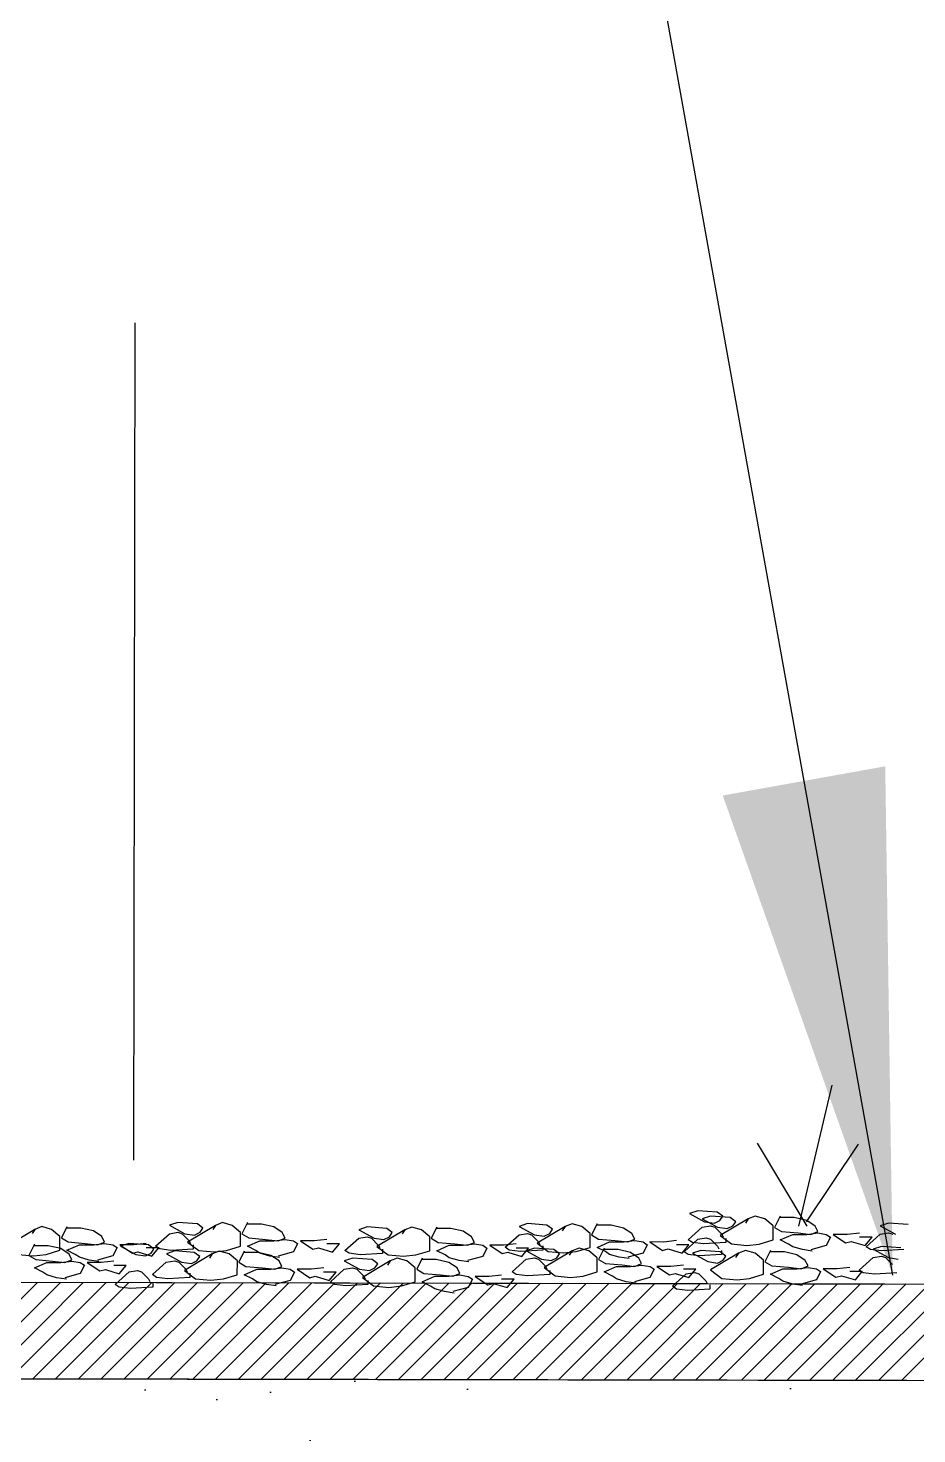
# Model space of a CAD drawing. Header units: feet. Extents: x 0 to 10.5, y 0 to 7.5.
# Drawn here: x 6.6575 to 6.923, y 3.8247 to 4.2445 of the extents above; entities that cross this region are included whole.
import ezdxf

# ---------------------------------------------------------------- set-up
doc = ezdxf.new("R2010")
doc.units = ezdxf.units.FT
doc.header["$MEASUREMENT"] = 0
doc.linetypes.add('HIDDEN', pattern=[0.375, 0.25, -0.125])
doc.layers.add('MECK-DETAIL', color=7, linetype='CONTINUOUS')
doc.styles.add('ROMANS', font='romans.shx', dxfattribs={"height": 0.1})
doc.dimstyles.get("Standard").update_dxf_attribs({"dimtxt": 0.18, "dimasz": 0.15, "dimexe": 0.1, "dimexo": 0.05, "dimgap": 0.03, "dimtad": 0, "dimtih": 1, "dimtoh": 1, "dimdec": 4, "dimzin": 0, "dimdsep": 46, "dimtxsty": 'ROMANS', "dimcen": 0.09, "dimadec": 0, "dimazin": 0, "dimtfac": 1, "dimtdec": 4, "dimtofl": 0, "dimtmove": 2, "dimatfit": 3, "dimfxl": 0, "dimtolj": 1, "dimtzin": 0, "dimarcsym": 0})

msp = doc.modelspace()

# ---------------------------------------------------------------- hatches: boundary and pattern name
at = {"layer": 'MECK-DETAIL'}
h = msp.add_hatch(dxfattribs=at)
h.set_pattern_fill('ANSI31', color=256, scale=0.038702, style=0)
h.set_pattern_definition([(45, (-63.685412, -38.2201696), (-0.00342077202, 0.00342077202), [])])
h.paths.add_polyline_path([(3.82192, 4.4973), (4.78339, 3.87347), (7.55243, 3.86831), (8.51066, 4.48992), (8.51846, 4.46065), (7.56349, 3.83949), (4.77485, 3.84468), (3.82212, 4.46211)])
h = msp.add_hatch(dxfattribs=at)
h.set_pattern_fill('AR-SAND', color=256, scale=0.030961, style=0)
h.set_pattern_definition([(37.5, (-63.68541, -38.22017), (-0.001950356, 0.059656957), [0, -0.047061167, 0, -0.0526342, 0, -0.050312103]), (7.5, (-63.68541, -38.22017), (0.05479458, 0.087377294), [0, -0.02538826, 0, -0.042416973, 0, -0.01625468]), (327.5, (-63.723494, -38.22017), (0.096417862, 0.00017521), [0, -0.015480647, 0, -0.05573033, 0, -0.07275904]), (317.5, (-63.723494, -38.22017), (0.09307357, 0.02717397), [0, -0.007740323, 0, -0.036534327, 0, -0.041797747])])
h.paths.add_polyline_path([(7.48644, 3.0799), (7.50825, 2.94022), (7.55339, 2.9461), (7.56349, 2.74651), (7.56349, 3.83949), (6.68881, 3.84112), (6.68664, 2.67642), (7.01976, 2.67642), (7.09031, 2.68551), (7.08662, 2.78787), (6.9467, 2.77087), (6.9116, 3.00976)])

# ---------------------------------------------------------------- linework, layer by layer
at = {"layer": 'MECK-DETAIL', "linetype": 'HIDDEN'}
msp.add_line((6.6901, 4.53147), (6.68721, 2.9777), dxfattribs=at)
at = {"layer": 'MECK-DETAIL'}
for p, q in [((6.88772, 3.88677), (6.89771, 3.92884)), ((6.89019, 3.88676), (6.87537, 3.91155)), ((6.88999, 3.88803), (6.90553, 3.91123)), ((6.85753, 3.89137), (6.85503, 3.89054)), ((6.86335, 3.89094), (6.85753, 3.89137)), ((6.70223, 3.88783), (6.69973, 3.88701)), ((6.70805, 3.88741), (6.70223, 3.88783)), ((6.70972, 3.88616), (6.70805, 3.88741)), ((6.71554, 3.88781), (6.71346, 3.88698)), ((6.71845, 3.88697), (6.71554, 3.88781)), ((6.72303, 3.8878), (6.72136, 3.88447)), ((6.72719, 3.88737), (6.72303, 3.88738)), ((6.73093, 3.88653), (6.72719, 3.88737)), ((6.80668, 3.8875), (6.80418, 3.88667)), ((6.8125, 3.88707), (6.80668, 3.8875)), ((6.81999, 3.88747), (6.81791, 3.88664)), ((6.8229, 3.88664), (6.81999, 3.88747)), ((6.82748, 3.88746), (6.82581, 3.88414)), ((6.85503, 3.89054), (6.8596, 3.88804)), ((6.86139, 3.88976), (6.8589, 3.88893)), ((6.8589, 3.88893), (6.86347, 3.88643)), ((6.8596, 3.88804), (6.86251, 3.88762)), ((6.86722, 3.88933), (6.86139, 3.88976)), ((6.86251, 3.88762), (6.86418, 3.88845)), ((6.86501, 3.88969), (6.86335, 3.89094)), ((6.86418, 3.88845), (6.86501, 3.88969)), ((6.87262, 3.88891), (6.86429, 3.88394)), ((6.86888, 3.88808), (6.86722, 3.88933)), ((6.86804, 3.88684), (6.86888, 3.88808)), ((6.87262, 3.88891), (6.87179, 3.88766)), ((6.87471, 3.88974), (6.87262, 3.88891)), ((6.87762, 3.8889), (6.87471, 3.88974)), ((6.88011, 3.88682), (6.87762, 3.8889)), ((6.88219, 3.88972), (6.88052, 3.8864)), ((6.88635, 3.8893), (6.88219, 3.88931)), ((6.89009, 3.88846), (6.88635, 3.8893)), ((6.89259, 3.88679), (6.89009, 3.88846)), ((6.91457, 3.88765), (6.91207, 3.88682)), ((6.92039, 3.88722), (6.91457, 3.88765)), ((6.65952, 3.88579), (6.65119, 3.88082)), ((6.65952, 3.88579), (6.65869, 3.88454)), ((6.6616, 3.88661), (6.65952, 3.88579)), ((6.66451, 3.88578), (6.6616, 3.88661)), ((6.66701, 3.8837), (6.66451, 3.88578)), ((6.667, 3.87954), (6.66701, 3.8837)), ((6.66909, 3.8866), (6.66742, 3.88328)), ((6.66742, 3.88328), (6.6695, 3.88203)), ((6.67325, 3.88618), (6.66909, 3.88619)), ((6.67699, 3.88534), (6.67325, 3.88618)), ((6.67949, 3.88367), (6.67699, 3.88534)), ((6.68032, 3.88201), (6.67949, 3.88367)), ((6.69556, 3.88078), (6.69973, 3.88451)), ((6.69973, 3.88701), (6.7043, 3.88451)), ((6.69973, 3.88451), (6.70223, 3.88493)), ((6.70223, 3.88493), (6.70347, 3.88451)), ((6.70347, 3.88451), (6.70555, 3.88243)), ((6.7043, 3.88451), (6.70722, 3.88409)), ((6.71346, 3.88698), (6.70513, 3.88201)), ((6.70722, 3.88409), (6.70888, 3.88491)), ((6.70888, 3.88491), (6.70972, 3.88616)), ((6.71346, 3.88698), (6.71263, 3.88574)), ((6.72094, 3.88489), (6.71845, 3.88697)), ((6.72094, 3.88073), (6.72094, 3.88489)), ((6.72136, 3.88447), (6.72344, 3.88322)), ((6.72344, 3.88322), (6.72843, 3.8828)), ((6.73342, 3.88487), (6.73093, 3.88653)), ((6.73217, 3.88238), (6.73425, 3.8832)), ((6.73425, 3.8832), (6.73342, 3.88487)), ((6.75212, 3.87947), (6.75629, 3.8832)), ((6.75879, 3.88652), (6.75629, 3.8857)), ((6.75629, 3.8857), (6.76086, 3.88319)), ((6.75629, 3.8832), (6.75879, 3.88361)), ((6.76461, 3.8861), (6.75879, 3.88652)), ((6.75879, 3.88361), (6.76003, 3.8832)), ((6.76003, 3.8832), (6.76211, 3.88111)), ((6.76086, 3.88319), (6.76378, 3.88277)), ((6.77002, 3.88567), (6.76169, 3.8807)), ((6.76378, 3.88277), (6.76544, 3.8836)), ((6.76628, 3.88485), (6.76461, 3.8861)), ((6.76544, 3.8836), (6.76628, 3.88485)), ((6.77002, 3.88567), (6.76919, 3.88443)), ((6.7721, 3.8865), (6.77002, 3.88567)), ((6.77501, 3.88566), (6.7721, 3.8865)), ((6.7775, 3.88358), (6.77501, 3.88566)), ((6.7775, 3.87942), (6.7775, 3.88358)), ((6.77959, 3.88648), (6.77792, 3.88316)), ((6.77792, 3.88316), (6.78, 3.88191)), ((6.78375, 3.88606), (6.77959, 3.88607)), ((6.78749, 3.88522), (6.78375, 3.88606)), ((6.78998, 3.88356), (6.78749, 3.88522)), ((6.79081, 3.88189), (6.78998, 3.88356)), ((6.80001, 3.88044), (6.80418, 3.88418)), ((6.80418, 3.88667), (6.80875, 3.88417)), ((6.80418, 3.88418), (6.80667, 3.88459)), ((6.80667, 3.88459), (6.80792, 3.88417)), ((6.80792, 3.88417), (6.81, 3.88209)), ((6.80875, 3.88417), (6.81166, 3.88375)), ((6.81791, 3.88664), (6.80958, 3.88167)), ((6.81166, 3.88375), (6.81333, 3.88458)), ((6.81416, 3.88582), (6.8125, 3.88707)), ((6.81333, 3.88458), (6.81416, 3.88582)), ((6.81791, 3.88664), (6.81707, 3.8854)), ((6.82539, 3.88455), (6.8229, 3.88664)), ((6.82538, 3.8804), (6.82539, 3.88455)), ((6.82581, 3.88414), (6.82788, 3.88289)), ((6.83164, 3.88703), (6.82748, 3.88704)), ((6.83538, 3.8862), (6.83164, 3.88703)), ((6.83787, 3.88453), (6.83538, 3.8862)), ((6.8387, 3.88287), (6.83787, 3.88453)), ((6.85472, 3.88271), (6.85889, 3.88644)), ((6.85761, 3.88287), (6.8601, 3.88328)), ((6.85889, 3.88644), (6.86139, 3.88685)), ((6.8601, 3.88328), (6.86135, 3.88286)), ((6.86139, 3.88685), (6.86263, 3.88643)), ((6.86263, 3.88643), (6.86471, 3.88435)), ((6.86347, 3.88643), (6.86638, 3.88601)), ((6.86429, 3.88394), (6.86762, 3.88144)), ((6.86471, 3.88435), (6.86513, 3.88352)), ((6.86596, 3.8831), (6.86595, 3.88186)), ((6.86638, 3.88601), (6.86804, 3.88684)), ((6.8801, 3.88266), (6.88011, 3.88682)), ((6.88052, 3.8864), (6.8826, 3.88515)), ((6.88218, 3.88266), (6.88593, 3.88431)), ((6.8826, 3.88515), (6.88759, 3.88472)), ((6.88593, 3.88431), (6.89009, 3.8843)), ((6.88759, 3.88472), (6.89133, 3.8843)), ((6.89009, 3.8843), (6.89342, 3.88471)), ((6.89133, 3.8843), (6.89342, 3.88513)), ((6.89342, 3.88513), (6.89259, 3.88679)), ((6.89342, 3.88471), (6.89591, 3.88429)), ((6.89716, 3.88346), (6.8959, 3.88097)), ((6.89591, 3.88429), (6.89716, 3.88346)), ((6.90215, 3.88428), (6.89799, 3.88429)), ((6.89799, 3.88429), (6.90173, 3.88179)), ((6.9059, 3.88469), (6.90215, 3.88428)), ((6.90964, 3.88344), (6.90589, 3.88344)), ((6.90755, 3.88095), (6.90964, 3.88344)), ((6.9079, 3.8806), (6.91207, 3.88433)), ((6.91207, 3.88682), (6.91664, 3.88432)), ((6.91207, 3.88433), (6.91456, 3.88474)), ((6.91456, 3.88474), (6.91581, 3.88432)), ((6.65937, 3.88133), (6.6577, 3.87801)), ((6.66353, 3.88091), (6.65937, 3.88091)), ((6.66284, 3.8783), (6.667, 3.87954)), ((6.66727, 3.88007), (6.66353, 3.88091)), ((6.66976, 3.8784), (6.66727, 3.88007)), ((6.66908, 3.87954), (6.67283, 3.88119)), ((6.67157, 3.87828), (6.66908, 3.87954)), ((6.6695, 3.88203), (6.67449, 3.8816)), ((6.67283, 3.88119), (6.67699, 3.88118)), ((6.67449, 3.8816), (6.67823, 3.88118)), ((6.67699, 3.88118), (6.68031, 3.88159)), ((6.67823, 3.88118), (6.68032, 3.88201)), ((6.68031, 3.88159), (6.68281, 3.88117)), ((6.68406, 3.88034), (6.6828, 3.87785)), ((6.68281, 3.88117), (6.68406, 3.88034)), ((6.68905, 3.88116), (6.68489, 3.88117)), ((6.68489, 3.88117), (6.68863, 3.87867)), ((6.68758, 3.8816), (6.68509, 3.88077)), ((6.68509, 3.88077), (6.68966, 3.87827)), ((6.69341, 3.88117), (6.68758, 3.8816)), ((6.68863, 3.87867), (6.69029, 3.87908)), ((6.69279, 3.88157), (6.68905, 3.88116)), ((6.69029, 3.87908), (6.69445, 3.87783)), ((6.69654, 3.88032), (6.69279, 3.88032)), ((6.69507, 3.87992), (6.69341, 3.88117)), ((6.69424, 3.87868), (6.69507, 3.87992)), ((6.69445, 3.87783), (6.69654, 3.88032)), ((6.69681, 3.87995), (6.69556, 3.88078)), ((6.70014, 3.87953), (6.69681, 3.87995)), ((6.70128, 3.87934), (6.69879, 3.87851)), ((6.70679, 3.87993), (6.70014, 3.87953)), ((6.70711, 3.87891), (6.70128, 3.87934)), ((6.70513, 3.88201), (6.70845, 3.87951)), ((6.70555, 3.88243), (6.70596, 3.88159)), ((6.70679, 3.88118), (6.70679, 3.87993)), ((6.70877, 3.87766), (6.70711, 3.87891)), ((6.70845, 3.87951), (6.71303, 3.87909)), ((6.71459, 3.87931), (6.71251, 3.87848)), ((6.71303, 3.87909), (6.71677, 3.8795)), ((6.71751, 3.87847), (6.71459, 3.87931)), ((6.71677, 3.8795), (6.72094, 3.88073)), ((6.72208, 3.8793), (6.72041, 3.87598)), ((6.72624, 3.87887), (6.72208, 3.87888)), ((6.72302, 3.88073), (6.72676, 3.88239)), ((6.72551, 3.87948), (6.72302, 3.88073)), ((6.72676, 3.87865), (6.72551, 3.87948)), ((6.72998, 3.87804), (6.72624, 3.87887)), ((6.72676, 3.88239), (6.73092, 3.88238)), ((6.72843, 3.8828), (6.73217, 3.88238)), ((6.73092, 3.88238), (6.73425, 3.88279)), ((6.73674, 3.87904), (6.73216, 3.87781)), ((6.73425, 3.88279), (6.73675, 3.88237)), ((6.73799, 3.88153), (6.73674, 3.87904)), ((6.73675, 3.88237), (6.73799, 3.88153)), ((6.74299, 3.88236), (6.73883, 3.88236)), ((6.73883, 3.88236), (6.74257, 3.87986)), ((6.74257, 3.87986), (6.74423, 3.88028)), ((6.74673, 3.88276), (6.74299, 3.88236)), ((6.74423, 3.88028), (6.74839, 3.87902)), ((6.75047, 3.88151), (6.74673, 3.88152)), ((6.74839, 3.87902), (6.75047, 3.88151)), ((6.75337, 3.87864), (6.75212, 3.87947)), ((6.76169, 3.8807), (6.76501, 3.8782)), ((6.76211, 3.88111), (6.76252, 3.88028)), ((6.76335, 3.87987), (6.76335, 3.87862)), ((6.77333, 3.87818), (6.7775, 3.87942)), ((6.77958, 3.87942), (6.78332, 3.88108)), ((6.78207, 3.87817), (6.77958, 3.87942)), ((6.78, 3.88191), (6.78499, 3.88149)), ((6.78332, 3.88108), (6.78748, 3.88107)), ((6.78499, 3.88149), (6.78873, 3.88106)), ((6.78748, 3.88107), (6.79081, 3.88148)), ((6.78873, 3.88106), (6.79081, 3.88189)), ((6.79081, 3.88148), (6.79331, 3.88106)), ((6.79455, 3.88022), (6.7933, 3.87773)), ((6.79331, 3.88106), (6.79455, 3.88022)), ((6.79955, 3.88104), (6.79539, 3.88105)), ((6.79539, 3.88105), (6.79913, 3.87855)), ((6.79913, 3.87855), (6.80079, 3.87896)), ((6.80329, 3.88145), (6.79955, 3.88104)), ((6.80125, 3.87961), (6.80001, 3.88044)), ((6.80079, 3.87896), (6.80495, 3.87771)), ((6.80458, 3.87919), (6.80125, 3.87961)), ((6.80703, 3.8802), (6.80329, 3.88021)), ((6.81124, 3.87959), (6.80458, 3.87919)), ((6.80495, 3.87771), (6.80703, 3.8802)), ((6.80876, 3.8802), (6.80626, 3.87937)), ((6.80626, 3.87937), (6.81083, 3.87687)), ((6.81458, 3.87977), (6.80876, 3.8802)), ((6.80958, 3.88167), (6.8129, 3.87917)), ((6.81, 3.88209), (6.81041, 3.88126)), ((6.81124, 3.88084), (6.81124, 3.87959)), ((6.81999, 3.87935), (6.81166, 3.87438)), ((6.8129, 3.87917), (6.81748, 3.87875)), ((6.81624, 3.87852), (6.81458, 3.87977)), ((6.81748, 3.87875), (6.82122, 3.87916)), ((6.81999, 3.87935), (6.81916, 3.8781)), ((6.82207, 3.88017), (6.81999, 3.87935)), ((6.82122, 3.87916), (6.82538, 3.8804)), ((6.82498, 3.87934), (6.82207, 3.88017)), ((6.82747, 3.87726), (6.82498, 3.87934)), ((6.82746, 3.88039), (6.83121, 3.88205)), ((6.82996, 3.87914), (6.82746, 3.88039)), ((6.82788, 3.88289), (6.83288, 3.88246)), ((6.82956, 3.88016), (6.82789, 3.87684)), ((6.83372, 3.87974), (6.82956, 3.87974)), ((6.8312, 3.87831), (6.82996, 3.87914)), ((6.83121, 3.88205), (6.83537, 3.88204)), ((6.83288, 3.88246), (6.83662, 3.88204)), ((6.83746, 3.8789), (6.83372, 3.87974)), ((6.83537, 3.88204), (6.8387, 3.88245)), ((6.83662, 3.88204), (6.8387, 3.88287)), ((6.83995, 3.87723), (6.83746, 3.8789)), ((6.8387, 3.88245), (6.84119, 3.88203)), ((6.84119, 3.88203), (6.84244, 3.8812)), ((6.84244, 3.8812), (6.84119, 3.87871)), ((6.84743, 3.88202), (6.84327, 3.88203)), ((6.84327, 3.88203), (6.84701, 3.87953)), ((6.84701, 3.87953), (6.84868, 3.87994)), ((6.85118, 3.88243), (6.84743, 3.88202)), ((6.84868, 3.87994), (6.85284, 3.87868)), ((6.85492, 3.88117), (6.85118, 3.88118)), ((6.85284, 3.87868), (6.85492, 3.88117)), ((6.85344, 3.87913), (6.85761, 3.88287)), ((6.85468, 3.8783), (6.85344, 3.87913)), ((6.85597, 3.88187), (6.85472, 3.88271)), ((6.8593, 3.88145), (6.85597, 3.88187)), ((6.85847, 3.8795), (6.85597, 3.87867)), ((6.86429, 3.87907), (6.85847, 3.8795)), ((6.86595, 3.88186), (6.8593, 3.88145)), ((6.86135, 3.88286), (6.86343, 3.88078)), ((6.86343, 3.88078), (6.86384, 3.87995)), ((6.86595, 3.87782), (6.86429, 3.87907)), ((6.86467, 3.87953), (6.86467, 3.87828)), ((6.86762, 3.88144), (6.87219, 3.88101)), ((6.87178, 3.87947), (6.8697, 3.87865)), ((6.87469, 3.87864), (6.87178, 3.87947)), ((6.87219, 3.88101), (6.87594, 3.88142)), ((6.87594, 3.88142), (6.8801, 3.88266)), ((6.87927, 3.87946), (6.8776, 3.87614)), ((6.88342, 3.87904), (6.87926, 3.87904)), ((6.88467, 3.88141), (6.88218, 3.88266)), ((6.88717, 3.8782), (6.88342, 3.87904)), ((6.88592, 3.88057), (6.88467, 3.88141)), ((6.88883, 3.87974), (6.88592, 3.88057)), ((6.89174, 3.87931), (6.88883, 3.87974)), ((6.8959, 3.88097), (6.89133, 3.87973)), ((6.90173, 3.88179), (6.90339, 3.8822)), ((6.90339, 3.8822), (6.90755, 3.88095)), ((6.90915, 3.87976), (6.9079, 3.8806)), ((6.91247, 3.87934), (6.90915, 3.87976)), ((6.9124, 3.88069), (6.90991, 3.87987)), ((6.90991, 3.87987), (6.91448, 3.87736)), ((6.91823, 3.88027), (6.9124, 3.88069)), ((6.91913, 3.87975), (6.91247, 3.87934)), ((6.65452, 3.87832), (6.65909, 3.87789)), ((6.6577, 3.87801), (6.65977, 3.87676)), ((6.65909, 3.87789), (6.66284, 3.8783)), ((6.65935, 3.87426), (6.6631, 3.87592)), ((6.65977, 3.87676), (6.66476, 3.87633)), ((6.6631, 3.87592), (6.66726, 3.87591)), ((6.66476, 3.87633), (6.66851, 3.87591)), ((6.66726, 3.87591), (6.67059, 3.87632)), ((6.66851, 3.87591), (6.67059, 3.87674)), ((6.67059, 3.87674), (6.66976, 3.8784)), ((6.67059, 3.87632), (6.67308, 3.8759)), ((6.67282, 3.87745), (6.67157, 3.87828)), ((6.67573, 3.87661), (6.67282, 3.87745)), ((6.67308, 3.8759), (6.67433, 3.87507)), ((6.67433, 3.87507), (6.67308, 3.87258)), ((6.67932, 3.87589), (6.67516, 3.8759)), ((6.67516, 3.8759), (6.6789, 3.8734)), ((6.67864, 3.87619), (6.67573, 3.87661)), ((6.6828, 3.87785), (6.67823, 3.87661)), ((6.68307, 3.8763), (6.67932, 3.87589)), ((6.68681, 3.87504), (6.68307, 3.87505)), ((6.68473, 3.87255), (6.68681, 3.87504)), ((6.68966, 3.87827), (6.69257, 3.87785)), ((6.69257, 3.87785), (6.69424, 3.87868)), ((6.69461, 3.87228), (6.69878, 3.87602)), ((6.69878, 3.87602), (6.70128, 3.87643)), ((6.69879, 3.87851), (6.70336, 3.87601)), ((6.70128, 3.87643), (6.70252, 3.87601)), ((6.70252, 3.87601), (6.7046, 3.87393)), ((6.70336, 3.87601), (6.70627, 3.87559)), ((6.71251, 3.87848), (6.70418, 3.87351)), ((6.70627, 3.87559), (6.70793, 3.87641)), ((6.70793, 3.87641), (6.70877, 3.87766)), ((6.71251, 3.87848), (6.71168, 3.87724)), ((6.72, 3.87639), (6.71751, 3.87847)), ((6.71999, 3.87224), (6.72, 3.87639)), ((6.72041, 3.87598), (6.72249, 3.87473)), ((6.72249, 3.87473), (6.72748, 3.8743)), ((6.72967, 3.87781), (6.72676, 3.87865)), ((6.73258, 3.87739), (6.72967, 3.87781)), ((6.73248, 3.87637), (6.72998, 3.87804)), ((6.73122, 3.87388), (6.73331, 3.87471)), ((6.73331, 3.87471), (6.73248, 3.87637)), ((6.75446, 3.87723), (6.75196, 3.8764)), ((6.75196, 3.8764), (6.75653, 3.8739)), ((6.7567, 3.87822), (6.75337, 3.87864)), ((6.76028, 3.8768), (6.75446, 3.87723)), ((6.76335, 3.87862), (6.7567, 3.87822)), ((6.76569, 3.87637), (6.75736, 3.8714)), ((6.76194, 3.87555), (6.76028, 3.8768)), ((6.76111, 3.87431), (6.76194, 3.87555)), ((6.76569, 3.87637), (6.76485, 3.87513)), ((6.76501, 3.8782), (6.76959, 3.87778)), ((6.76777, 3.8772), (6.76569, 3.87637)), ((6.77068, 3.87637), (6.76777, 3.8772)), ((6.76959, 3.87778), (6.77333, 3.87818)), ((6.77317, 3.87428), (6.77068, 3.87637)), ((6.77526, 3.87719), (6.77359, 3.87387)), ((6.77942, 3.87676), (6.77526, 3.87677)), ((6.78316, 3.87593), (6.77942, 3.87676)), ((6.78332, 3.87733), (6.78207, 3.87817)), ((6.78565, 3.87426), (6.78316, 3.87593)), ((6.78623, 3.8765), (6.78332, 3.87733)), ((6.78914, 3.87608), (6.78623, 3.8765)), ((6.7933, 3.87773), (6.78872, 3.87649)), ((6.80209, 3.87315), (6.80626, 3.87688)), ((6.80626, 3.87688), (6.80875, 3.87729)), ((6.80875, 3.87729), (6.81, 3.87687)), ((6.81, 3.87687), (6.81208, 3.87479)), ((6.81083, 3.87687), (6.81374, 3.87645)), ((6.81208, 3.87479), (6.81249, 3.87396)), ((6.81374, 3.87645), (6.81541, 3.87728)), ((6.81541, 3.87728), (6.81624, 3.87852)), ((6.82747, 3.8731), (6.82747, 3.87726)), ((6.82789, 3.87684), (6.82997, 3.87559)), ((6.82955, 3.8731), (6.83329, 3.87475)), ((6.82997, 3.87559), (6.83496, 3.87516)), ((6.83411, 3.87747), (6.8312, 3.87831)), ((6.83329, 3.87475), (6.83745, 3.87474)), ((6.83703, 3.87705), (6.83411, 3.87747)), ((6.83496, 3.87516), (6.8387, 3.87474)), ((6.84119, 3.87871), (6.83661, 3.87747)), ((6.83745, 3.87474), (6.84078, 3.87515)), ((6.8387, 3.87474), (6.84078, 3.87557)), ((6.84078, 3.87557), (6.83995, 3.87723)), ((6.84078, 3.87515), (6.84328, 3.87473)), ((6.84328, 3.87473), (6.84452, 3.8739)), ((6.84952, 3.87472), (6.84536, 3.87473)), ((6.84536, 3.87473), (6.8491, 3.87223)), ((6.85326, 3.87513), (6.84952, 3.87472)), ((6.85801, 3.87788), (6.85468, 3.8783)), ((6.85597, 3.87867), (6.86054, 3.87617)), ((6.86467, 3.87828), (6.85801, 3.87788)), ((6.86054, 3.87617), (6.86345, 3.87575)), ((6.8697, 3.87865), (6.86137, 3.87367)), ((6.86345, 3.87575), (6.86512, 3.87658)), ((6.86512, 3.87658), (6.86595, 3.87782)), ((6.8697, 3.87865), (6.86886, 3.8774)), ((6.87718, 3.87655), (6.87469, 3.87864)), ((6.87717, 3.8724), (6.87718, 3.87655)), ((6.8776, 3.87614), (6.87967, 3.87489)), ((6.87967, 3.87489), (6.88466, 3.87446)), ((6.88966, 3.87653), (6.88717, 3.8782)), ((6.88841, 3.87404), (6.89049, 3.87487)), ((6.89049, 3.87487), (6.88966, 3.87653)), ((6.90574, 3.87364), (6.9099, 3.87737)), ((6.9099, 3.87737), (6.9124, 3.87778)), ((6.9124, 3.87778), (6.91365, 3.87737)), ((6.91365, 3.87737), (6.91572, 3.87528)), ((6.91448, 3.87736), (6.91739, 3.87694)), ((5.32712, 3.87245), (7.55243, 3.86831)), ((6.66185, 3.87301), (6.65935, 3.87426)), ((6.66309, 3.87218), (6.66185, 3.87301)), ((6.666, 3.87134), (6.66309, 3.87218)), ((6.66891, 3.87092), (6.666, 3.87134)), ((6.67308, 3.87258), (6.6685, 3.87134)), ((6.6789, 3.8734), (6.68057, 3.87381)), ((6.68057, 3.87381), (6.68473, 3.87255)), ((6.6835, 3.86937), (6.68766, 3.8731)), ((6.68766, 3.8731), (6.69016, 3.87351)), ((6.69016, 3.87351), (6.69141, 3.87309)), ((6.69141, 3.87309), (6.69348, 3.87101)), ((6.69348, 3.87101), (6.6939, 3.87018)), ((6.69586, 3.87145), (6.69461, 3.87228)), ((6.69919, 3.87103), (6.69586, 3.87145)), ((6.70584, 3.87143), (6.69919, 3.87103)), ((6.70418, 3.87351), (6.70751, 3.87101)), ((6.7046, 3.87393), (6.70502, 3.8731)), ((6.70585, 3.87268), (6.70584, 3.87143)), ((6.70751, 3.87101), (6.71208, 3.87059)), ((6.71208, 3.87059), (6.71583, 3.871)), ((6.71583, 3.871), (6.71999, 3.87224)), ((6.72207, 3.87223), (6.72582, 3.87389)), ((6.72456, 3.87098), (6.72207, 3.87223)), ((6.72581, 3.87015), (6.72456, 3.87098)), ((6.72582, 3.87389), (6.72998, 3.87388)), ((6.72748, 3.8743), (6.73122, 3.87388)), ((6.72998, 3.87388), (6.73331, 3.87429)), ((6.73579, 3.87055), (6.73122, 3.86931)), ((6.73331, 3.87429), (6.7358, 3.87387)), ((6.73705, 3.87304), (6.73579, 3.87055)), ((6.7358, 3.87387), (6.73705, 3.87304)), ((6.74204, 3.87386), (6.73788, 3.87387)), ((6.73788, 3.87387), (6.74162, 3.87137)), ((6.74162, 3.87137), (6.74328, 3.87178)), ((6.74579, 3.87427), (6.74204, 3.87386)), ((6.74328, 3.87178), (6.74744, 3.87052)), ((6.74953, 3.87301), (6.74578, 3.87302)), ((6.74744, 3.87052), (6.74953, 3.87301)), ((6.74779, 3.87017), (6.75196, 3.87391)), ((6.75196, 3.87391), (6.75445, 3.87432)), ((6.75445, 3.87432), (6.7557, 3.8739)), ((6.7557, 3.8739), (6.75778, 3.87182)), ((6.75653, 3.8739), (6.75944, 3.87348)), ((6.75736, 3.8714), (6.76068, 3.8689)), ((6.75778, 3.87182), (6.75819, 3.87099)), ((6.75902, 3.87057), (6.75902, 3.86932)), ((6.75944, 3.87348), (6.76111, 3.87431)), ((6.77317, 3.87013), (6.77317, 3.87428)), ((6.77359, 3.87387), (6.77567, 3.87262)), ((6.77524, 3.87012), (6.77899, 3.87178)), ((6.77567, 3.87262), (6.78066, 3.87219)), ((6.77899, 3.87178), (6.78315, 3.87177)), ((6.78066, 3.87219), (6.7844, 3.87177)), ((6.78315, 3.87177), (6.78648, 3.87218)), ((6.7844, 3.87177), (6.78648, 3.8726)), ((6.78648, 3.8726), (6.78565, 3.87426)), ((6.78648, 3.87218), (6.78898, 3.87176)), ((6.79022, 3.87093), (6.78897, 3.86844)), ((6.78898, 3.87176), (6.79022, 3.87093)), ((6.79522, 3.87175), (6.79106, 3.87176)), ((6.79106, 3.87176), (6.7948, 3.86926)), ((6.79896, 3.87216), (6.79522, 3.87175)), ((6.8027, 3.8709), (6.79896, 3.87091)), ((6.80062, 3.86841), (6.8027, 3.8709)), ((6.80334, 3.87231), (6.80209, 3.87315)), ((6.80666, 3.87189), (6.80334, 3.87231)), ((6.81332, 3.87229), (6.80666, 3.87189)), ((6.81166, 3.87438), (6.81498, 3.87188)), ((6.81332, 3.87354), (6.81332, 3.87229)), ((6.81498, 3.87188), (6.81956, 3.87145)), ((6.81956, 3.87145), (6.8233, 3.87186)), ((6.8233, 3.87186), (6.82747, 3.8731)), ((6.83204, 3.87184), (6.82955, 3.8731)), ((6.83329, 3.87101), (6.83204, 3.87184)), ((6.8362, 3.87017), (6.83329, 3.87101)), ((6.84327, 3.87141), (6.83869, 3.87017)), ((6.84452, 3.8739), (6.84327, 3.87141)), ((6.8491, 3.87223), (6.85076, 3.87264)), ((6.84997, 3.86881), (6.85413, 3.87254)), ((6.85076, 3.87264), (6.85492, 3.87139)), ((6.857, 3.87388), (6.85326, 3.87388)), ((6.85413, 3.87254), (6.85663, 3.87295)), ((6.85492, 3.87139), (6.857, 3.87388)), ((6.85663, 3.87295), (6.85788, 3.87253)), ((6.85788, 3.87253), (6.85995, 3.87045)), ((6.85995, 3.87045), (6.86037, 3.86962)), ((6.86137, 3.87367), (6.86469, 3.87117)), ((6.86469, 3.87117), (6.86927, 3.87075)), ((6.86927, 3.87075), (6.87301, 3.87116)), ((6.87301, 3.87116), (6.87717, 3.8724)), ((6.87925, 3.87239), (6.883, 3.87405)), ((6.88175, 3.87114), (6.87925, 3.87239)), ((6.88299, 3.87031), (6.88175, 3.87114)), ((6.883, 3.87405), (6.88716, 3.87404)), ((6.88466, 3.87446), (6.88841, 3.87404)), ((6.88716, 3.87404), (6.89049, 3.87445)), ((6.89298, 3.87071), (6.8884, 3.86947)), ((6.89049, 3.87445), (6.89298, 3.87403)), ((6.89298, 3.87403), (6.89423, 3.8732)), ((6.89423, 3.8732), (6.89298, 3.87071)), ((6.89922, 3.87402), (6.89506, 3.87403)), ((6.89506, 3.87403), (6.8988, 3.87153)), ((6.8988, 3.87153), (6.90047, 3.87194)), ((6.90297, 3.87443), (6.89922, 3.87402)), ((6.90047, 3.87194), (6.90463, 3.87068)), ((6.90671, 3.87317), (6.90297, 3.87318)), ((6.90463, 3.87068), (6.90671, 3.87317)), ((6.90698, 3.87281), (6.90574, 3.87364)), ((6.91031, 3.87238), (6.90698, 3.87281)), ((6.91697, 3.87279), (6.91031, 3.87238)), ((6.68474, 3.86853), (6.6835, 3.86937)), ((6.68807, 3.86811), (6.68474, 3.86853)), ((6.69473, 3.86851), (6.68807, 3.86811)), ((6.69473, 3.86976), (6.69473, 3.86851)), ((6.72872, 3.86931), (6.72581, 3.87015)), ((6.73163, 3.86889), (6.72872, 3.86931)), ((6.74904, 3.86934), (6.74779, 3.87017)), ((6.75236, 3.86892), (6.74904, 3.86934)), ((6.75902, 3.86932), (6.75236, 3.86892)), ((6.76068, 3.8689), (6.76526, 3.86848)), ((6.76526, 3.86848), (6.769, 3.86889)), ((6.769, 3.86889), (6.77317, 3.87013)), ((6.77774, 3.86887), (6.77524, 3.87012)), ((6.77899, 3.86804), (6.77774, 3.86887)), ((6.7819, 3.8672), (6.77899, 3.86804)), ((6.78481, 3.86678), (6.7819, 3.8672)), ((6.78897, 3.86844), (6.78439, 3.8672)), ((6.7948, 3.86926), (6.79646, 3.86967)), ((6.79646, 3.86967), (6.80062, 3.86841)), ((6.83911, 3.86975), (6.8362, 3.87017)), ((6.85121, 3.86797), (6.84997, 3.86881)), ((6.85454, 3.86755), (6.85121, 3.86797)), ((6.8612, 3.86795), (6.85454, 3.86755)), ((6.8612, 3.8692), (6.8612, 3.86795)), ((6.8859, 3.86947), (6.88299, 3.87031)), ((6.88881, 3.86905), (6.8859, 3.86947)), ((4.77485, 3.84468), (7.56349, 3.83949))]:
    msp.add_line(p, q, dxfattribs=at)
msp.add_lwpolyline([(3.82192, 4.4973), (4.78339, 3.87347), (7.55243, 3.86831), (8.51066, 4.48992), (8.51846, 4.46065), (7.56349, 3.83949), (4.77485, 3.84468), (3.82212, 4.46211)], close=True, dxfattribs=at)

# ---------------------------------------------------------------- leaders
msp.add_leader([(6.91579, 3.87207), (6.70075, 5.06977), (6.59387, 5.06977)], dimstyle='Standard', dxfattribs=at)

doc.saveas('drawing.dxf')
